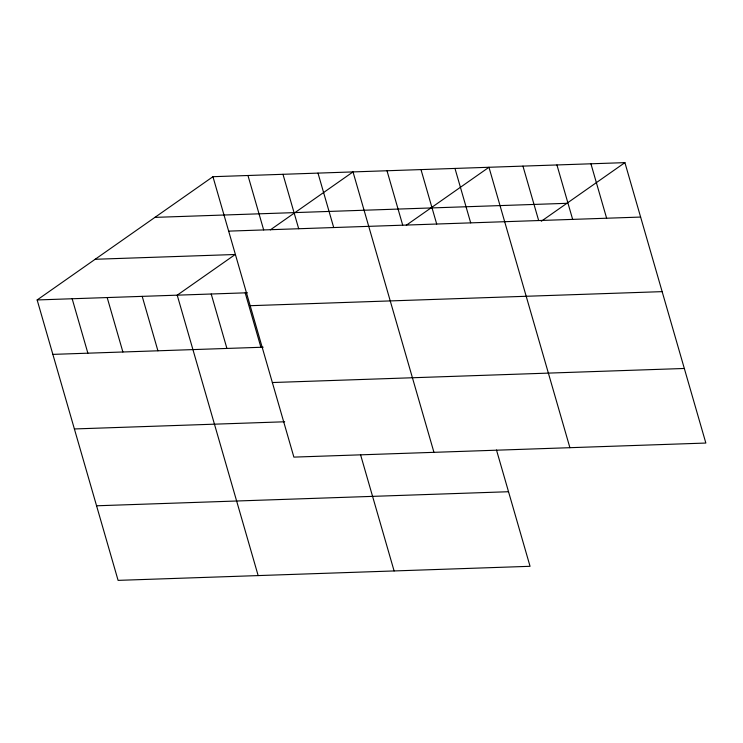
<?xml version="1.0" encoding="UTF-8"?>
<svg xmlns="http://www.w3.org/2000/svg" width="743" height="743" viewBox="0 0 743 743"><rect width="100%" height="100%" fill="white"/><g stroke="black" fill="none" stroke-linecap="round" stroke-linejoin="round"><path stroke-width="1.11" d="M496.491 450.017L530.056 566.305L118.091 580.367L37.15 299.949L212.944 176.695L624.909 162.633L705.85 443.051L293.884 457.112L212.944 176.695M270.331 229.884L353.018 171.912L433.949 452.329M406.282 225.24L488.968 167.277L569.9 447.685M541.285 221.265L624.909 162.633M154.934 217.374L566.9 203.313M228.658 231.129L640.624 217.067M95.16 259.279L235.234 254.496L177.215 295.166L258.155 575.584M37.15 299.949L247.456 292.77M250.187 305.698L662.152 291.637M52.864 354.383L263.171 347.204M272.356 382.534L684.322 368.472M74.384 428.952L284.69 421.783M96.562 505.788L508.528 491.727M590.926 163.794L606.632 218.228M556.934 164.955L572.649 219.389M522.951 166.116L538.666 220.55M454.976 168.438L470.69 222.863M420.993 169.599L436.698 224.024M387.001 170.751L402.715 225.185M317.995 173.11L333.709 227.544M282.981 174.308L298.695 228.733M360.541 454.66L394.106 570.949M247.967 175.497L263.672 229.931M245.19 292.853L260.904 347.278M211.207 294.014L226.912 348.439M142.201 296.364L157.915 350.798M107.187 297.562L122.892 351.987M72.164 298.751L87.878 353.185"/></g></svg>
